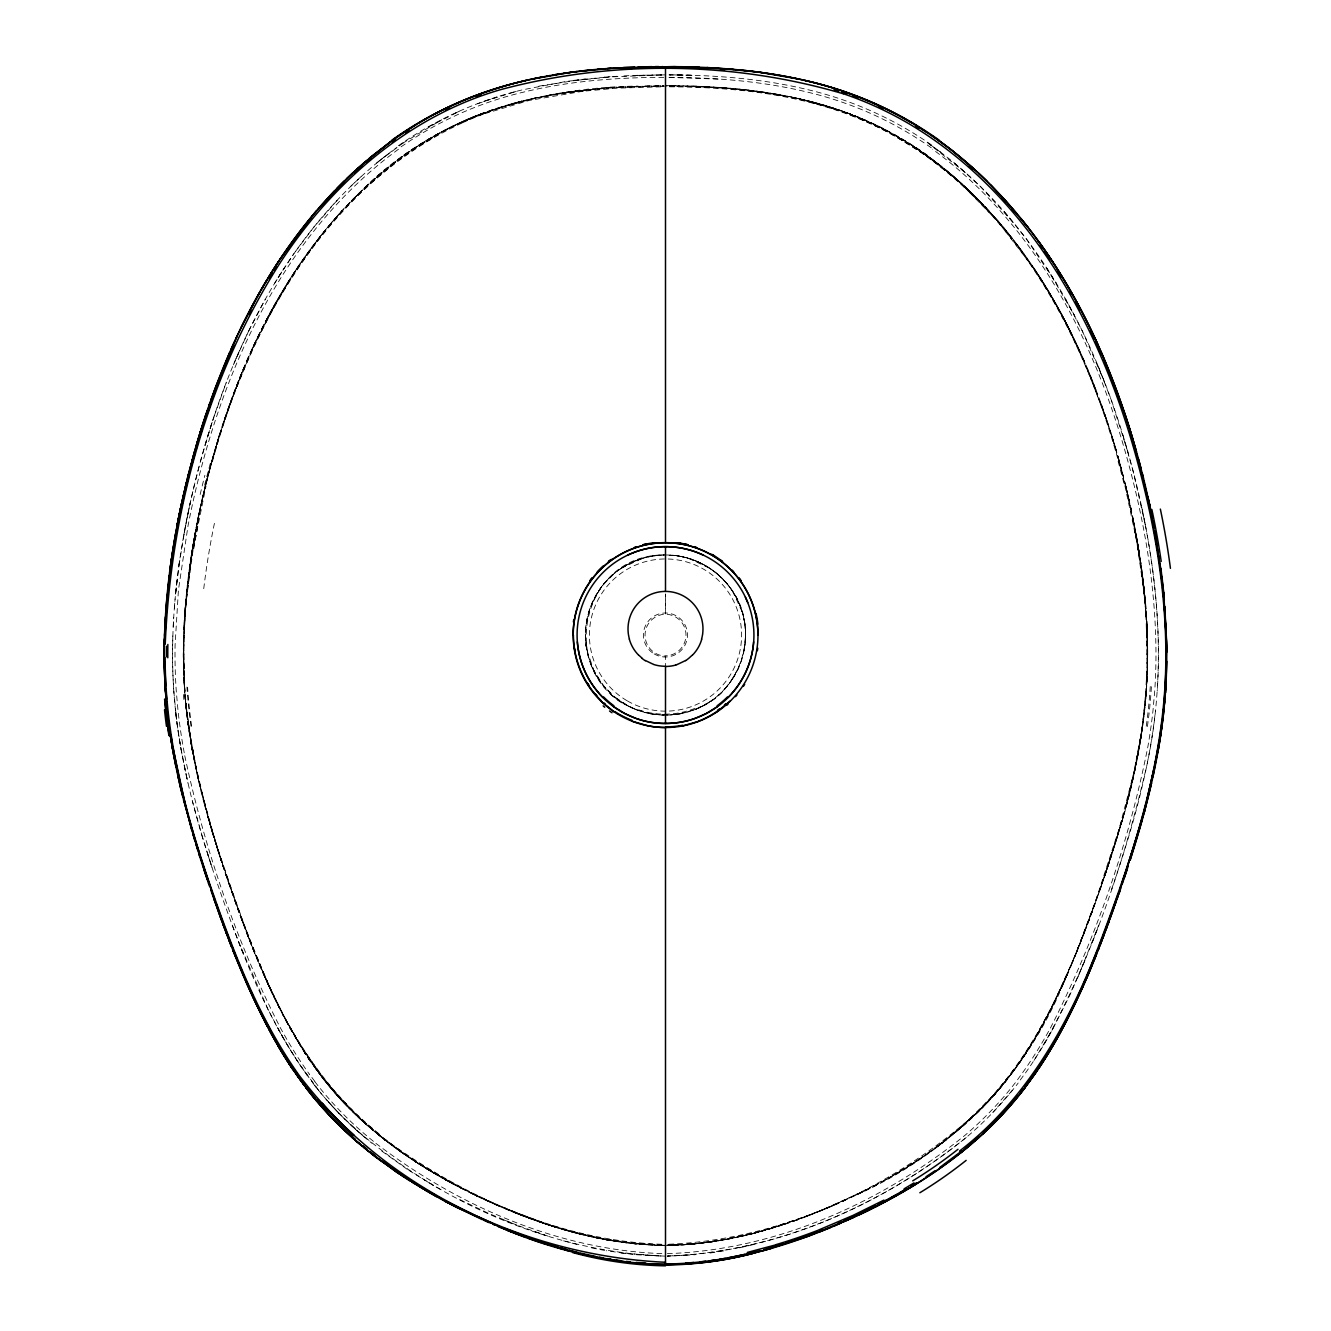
<?xml version="1.0" encoding="UTF-8"?>
<svg xmlns="http://www.w3.org/2000/svg" width="1331" height="1331" viewBox="0 0 1331 1331"><rect width="100%" height="100%" fill="white"/><g stroke="black" fill="none" stroke-linecap="round" stroke-linejoin="round"><path stroke-width="0.75" stroke-dasharray="5 3.75" d="M183.362 658.629C182.996 610.031 188.919 561.532 198.885 514.016M665.5 613.94L665.5 593.892M1143.445 583.078L1137.173 540.22L1125.494 485.016C1139.769 543.214 1148.52 603.059 1147.572 663.088M184.926 695.231L183.362 647.964M183.445 643.422C182.131 698.725 190.666 753.878 205.124 807.152M194.542 484.434C178.287 551.184 169.37 620.179 173.662 688.926M183.329 654.403L185.342 605.538M183.578 637.532L183.661 672.704L183.578 637.532L186.972 589.583L183.562 643.189L183.878 672.305L183.811 637.067L183.878 672.305M1120.968 824.754C1144.826 746.342 1153.844 663.187 1143.296 581.747L1147.139 629.58M1147.389 671.556L1147.422 637.649L1147.655 653.504M172.83 635.919L172.614 645.169A541.767 541.767 0 0 0 173.795 691.122C178.77 762.38 198.984 831.492 222.61 898.541C245.52 963.145 271.291 1027.848 312.901 1082.968M183.611 636.251L183.395 645.335A530.986 530.986 0 0 0 184.56 690.373M635.536 709.34C555.027 678.694 578.918 553.13 665.5 554.96C645.884 555.376 626.302 562.331 611.728 575.674M1147.122 672.305L1146.024 613.225M1147.472 667.896L1146.424 686.813M695.464 709.34C742.598 692.004 761.532 627.001 729.887 587.404M183.861 629.58C186.423 570.7 197.321 512.402 213.243 455.734M1147.156 677.512L1146.64 687.162M1043.87 1044.619C1092.352 957.638 1124.346 861.889 1146.906 765.175C1170.215 656.998 1155.558 544.312 1124.179 439.28A813.657 813.657 0 0 0 1117.158 417.085C1082.685 312.835 1024.155 212.544 933.946 147.242M173.196 626.668L173.696 617.418M183.961 627.167L184.443 618.083M1137.057 759.435C1146.84 711.187 1149.801 661.623 1146.191 612.526M184.244 621.627L186.806 589.916M1146.257 692.802L1146.424 690.373A530.287 530.287 0 0 0 1147.572 645.335L1146.557 618.083M1146.324 691.754L1140.584 739.886M174.328 608.184L175.093 598.933M185.076 608.999L191.448 554.511L203.111 494.966L197.703 519.772M184.676 616.569L190.25 563.512L187.089 589.483M1145.658 700.106L1145.875 697.66M1146.307 691.987C1141.516 756.873 1123.996 819.979 1102.966 881.272M586.821 650.077C582.346 625.869 589.749 599.649 606.121 581.298M732.449 679.043C743.879 661.623 747.772 639.762 744.046 619.348L744.728 623.224M1145.209 704.964L1145.442 702.535M177.006 580.482L175.409 595.539L179.402 562.048M1144.959 707.393L1144.693 709.822A558.787 558.787 0 0 1 1139.669 745.293L1138.072 754.161M186.323 594.724L192.912 545.46M744.262 649.628L745.427 640.444M189.285 569.385L190.233 562.547M744.179 650.077L745.61 635.053A80.11 80.11 0 0 0 669.476 555.044C693.102 556.142 715.912 568.304 729.887 587.404M1142.397 726.393C1134.461 783.077 1117.84 838.114 1098.99 892.02M178.986 565.076L185.591 525.346A849.494 849.494 0 0 1 190.316 502.552M191.265 555.709L194.16 538.406M194.176 541.8L185.575 605.988L190.499 562.98L206.039 485.948M192.346 548.871L194.725 535.212M586.272 623.224L586.954 619.348M196.123 531.136C186.024 583.677 181.349 637.532 185.009 690.989M194.492 536.426L196.189 527.392A838.597 838.597 0 0 1 200.848 504.882M197.654 521.519L195.058 534.929L199.8 510.555L197.654 521.519C207.32 473.586 221.129 426.502 238.748 380.882L235.055 390.931L253.506 347.008L273.537 307.162L260.377 332.667M183.828 534.812L189.335 507.094M1135.376 766.39L1142.497 726.443L1132.498 779.567M1138.255 753.163L1126.309 805.571L1132.764 779.517M197.287 521.769L200.099 508.359M1134.461 771.88L1136.325 763.029M189.801 504.915C219.532 368.82 281.606 231.295 397.054 147.242M201.38 502.519L204.042 491.056M202.695 496.779L208.385 473.62M1126.675 803.342L1135.177 767.521L1141.732 731.201L1135.177 767.521L1116.593 838.663C1148.986 741.051 1155.807 635.902 1136.042 534.995M205.024 486.996L206.122 482.537M1129.37 792.66L1132.598 779.567L1126.142 805.654M195.657 479.925L199.151 466.366M206.355 481.622L219.149 435.853L238.532 380.832M206.738 481.489L212.827 458.03M207.802 475.866L209.3 470.126M1125.876 807.152L1128.189 798.35M208.318 473.886L219.499 434.721M200.365 461.824L208.185 434.804M210.847 464.386L219.149 435.853M212.494 461.341C249.879 324.065 328.391 184.66 462.423 122.868M1107.009 869.309L1123.48 815.953M1105.695 873.236L1122.765 818.482M214.524 451.276C229.281 400.315 248.83 350.602 274.835 304.317M211.829 460.792C243.872 343.964 303.368 228.583 403.343 155.993M1121.65 820.994L1093.35 907.842M1114.38 846.583L1119.055 831.309M205.024 445.303L213.842 417.085A813.723 813.723 0 0 0 206.821 439.28M1109.222 861.889L1118.872 831.409L1099.107 892.003L1106.727 869.442M1110.137 859.843L1112.966 851.091M1109.522 861.756L1087.876 923.481M1104.314 877.345L1107.259 868.594M1111.485 889.624C1127.607 843.089 1141.798 795.705 1150.3 747.14A569.485 569.485 0 0 0 1155.441 710.97M1105.545 873.668L1097.892 895.863M223.658 421.761L230.063 403.16M214.191 416.037L226.42 382.113M1101.652 885.065L1085.963 928.572M1099.273 891.903L1101.885 884.383M1097.692 896.428L1094.315 905.879M1097.326 896.146L1076.18 952.813L1094.797 903.816C1065.832 983.642 1030.427 1065.965 964.958 1122.981C882.12 1192.709 776.372 1240.143 667.397 1244.302M1093.649 907.709L1095.08 903.766M1091.902 912.534L1092.718 910.321M1091.919 911.785L1071.438 965.025M1090.788 915.595L1092.219 911.652M229.148 405.755L243.323 369.07L239.846 377.522M1089.473 919.189L1075.015 956.423L1085.83 928.905L1082.885 936.625M1092.019 942.914L1098.757 925.145L1077.661 977.869M233.224 394.575L246.584 361.383L259.961 332.5M1082.569 936.774L1072.37 962.795M1081.254 940.834L1066.114 977.303L1051.823 1007.617M1077.528 949.868L1054.867 1001.478M233.374 364.894L240.661 348.123M1066.797 975.789L1072.037 962.962L1048.462 1014.155L1066.797 975.789L1060.973 988.683M1063.336 983.559L1071.355 965.208M1084.981 960.516L1069.924 995.006L1053.087 1028.43A461.358 461.358 0 0 1 1034.054 1060.374A398.834 398.834 0 0 1 1026.268 1071.821L1018.099 1082.952M246.851 360.784C267.964 312.153 295.083 265.934 329.256 225.322M1067.761 973.56L1060.158 990.447M1066.464 975.956C1028.979 1073.851 951.332 1152.713 855.883 1195.221L888.908 1177.985M235.986 358.721L248.415 331.552M252.507 348.123L258.114 336.261M591.496 604.407L598.85 590.631M738.372 668.328L730.12 682.387M1056.198 998.766L1043.62 1023.273A438.132 438.132 0 0 1 1017.5 1065.649M248.764 330.82L265.335 299.209M1038.38 1032.623L1054.984 1001.261M1054.651 1001.611L1034.803 1038.762L1023.506 1056.747M1048.113 1014.289C1007.317 1099.539 930.768 1162.113 845.435 1199.763C789.466 1225.186 729.371 1244.768 667.413 1245.317C741.7 1244.352 813.041 1217.915 878.177 1183.891M1050.525 1010.196L1036.383 1036.067L1020.627 1061.023L994.823 1094.348M267.631 318.492L287.33 283.719L274.985 304.999M1048.578 1013.939C1030.909 1047.896 1009.53 1080.256 982.544 1107.558M267.198 318.309C287.679 279.51 312.569 242.924 342.233 210.564L332.916 221.029L335.528 218.068M1041.358 1026.817L1033.122 1041.042M274.569 304.799L298.876 265.485L323.915 231.777M1034.037 1060.374L1053.087 1028.43M282.704 291.689C307.178 250.86 337.042 213.076 372.613 181.349A390.133 390.133 0 0 1 396.721 161.5L417.551 146.892L440.611 132.884L420.912 144.73M274.386 283.669L283.936 268.446M1030.244 1045.733L1018.132 1064.135L1030.394 1045.733M287.396 283.104L320.022 236.619M906.161 1167.769C954.56 1138.038 997.585 1098.691 1027.715 1050.275M278.395 277.164L293.985 253.572M1018.531 1064.068L1024.737 1054.917M1019.546 1062.587L993.408 1095.945M295.366 251.609L313.817 227.135L338.59 198.652M724.962 688.726L732.549 678.893M1014.854 1069.242L1009.53 1076.413M1012.425 1090.189L992.743 1112.55M329.023 225.588C353.713 196.323 382.014 169.969 413.891 148.673M603.309 584.575L615.005 572.862M727.691 685.548C703.3 717.076 654.819 724.28 621.976 702.302M334.863 218.783C366.458 182.796 403.859 151.451 446.517 129.406M978.568 1111.069L994.573 1094.348L961.764 1126.825L934.595 1148.237M346.426 206.072L358.455 193.844M978.934 1111.185L987.02 1102.917M979.749 1110.387L959.052 1129.42M350.918 186.124L363.529 174.294M358.072 194.226C430.445 118.625 535.844 87.297 638.115 86.082M364.544 188.004L402.195 156.825M952.83 1134.162L978.701 1111.135L943.912 1141.432L925.228 1154.875M966.223 1137.489C881.904 1205.187 776.472 1252.538 667.347 1256.115C776.406 1252.005 881.921 1205.47 966.223 1137.489A353.181 353.181 0 0 0 1018.182 1083.035M376.59 163.031L390.116 152.35M934.844 1148.503L959.218 1129.287A342.416 342.416 0 0 0 1009.613 1076.496M945.393 1140.551L931.051 1151.232M946.507 1139.685L933.547 1149.435L938.871 1145.525M378.254 161.667L404.092 142.284M398.485 149.238C284.185 232.526 222.576 368.288 192.729 503.085A846.915 846.915 0 0 0 188.02 525.812L178.437 589.966L175.076 645.202A539.305 539.305 0 0 0 176.258 690.955L178.021 710.704A572.796 572.796 0 0 0 184.793 755.709M709.473 702.019L712.834 699.69M926.942 1154.127L889.374 1177.719M923.697 1156.373L908.64 1166.222M415.006 147.941L420.613 144.297M402.727 143.232L441.726 119.74M709.04 702.302L694.982 709.539L680.074 713.832L665.5 715.163L650.493 713.749L657.947 714.814M899.506 1171.812L914.663 1162.379M621.061 568.404L642.191 558.421L636.018 560.584M900.971 1170.931L885.331 1179.981M886.379 1179.399L896.329 1173.692M702.286 706.212L705.979 704.182M428.665 126.861L459.395 111.238L455.901 112.819M869.359 1188.516L814.871 1213.223M698.758 707.926L702.419 706.145M446.883 129.223L461.84 121.97A332.068 331.635 11.4 0 1 484.351 112.619L521.719 101.139L500.306 107.229M863.337 1191.561L829.512 1207.184L794.174 1220.993M845.518 1200.08L842.09 1201.66M838.646 1203.207L835.186 1204.721M831.725 1206.235L833.456 1205.487M836.5 1204.156L803.525 1217.599M826.135 1208.615L792.045 1221.725M479.526 114.533L497.445 108.16M479.726 115.032C538.157 92.488 601.462 86.399 663.637 86.199M485.466 112.286C453.538 123.966 423.508 140.637 396.405 161.118A390.482 390.482 0 0 0 372.247 180.966M809.248 1215.419L756.973 1232.539L711.819 1241.906M477.546 103.751L497.045 96.963M484.883 113.651L529.189 100.441L584.841 90.941M797.801 1219.695L771.714 1228.347M787.02 1223.455L755.276 1232.988L722.866 1240.126L733.281 1238.129M491.688 110.09L536.376 97.712M484.301 101.256L516.944 91.223L513.566 92.122M772.795 1228.031L751.499 1233.97M509.54 104.45L521.719 101.139L516.162 102.62M742.066 1236.233L753.047 1233.571M739.487 1247.862L754.128 1244.418M528.474 99.476L562.414 92.871L610.862 87.463M667.447 1244.967C707.942 1244.768 747.922 1236.133 786.255 1223.522C747.872 1236 707.942 1244.768 667.447 1245.101M535.578 97.862L524.946 100.324A350.402 350.402 0 0 0 403.077 155.611M617.018 76.266L566.973 81.274L522.368 89.859A361.183 361.183 0 0 0 396.788 146.859M535.228 97.945L587.254 89.576M538.756 86.182L585.39 78.928M680.074 713.832L673.053 714.814M546.292 95.666L557.107 93.736M649.794 556.508L653.654 555.826M709.989 1253.053L724.746 1250.741M715.712 1241.324L694.183 1244.003L667.297 1245.334M726.992 1239.194L696.479 1243.587L667.563 1245.067M562.414 92.871L576.073 90.907M568.52 91.939L617.035 87.064L663.487 85.666M710.937 1242.023L688.327 1244.485M573.728 80.342L610.114 76.716M568.653 92.554L617.118 88.162L663.487 86.765M486.214 1200.429C551.7 1230.31 623.873 1251.39 696.496 1243.77M681.056 1244.934L694.948 1243.919M609.615 87.563L679.209 85.75M604.207 77.148L663.77 74.869M667.48 1256.031L695.181 1254.734M623.923 75.884L637.765 75.301M644.936 85.883L663.786 85.666M665.5 74.869L634.82 75.401L663.52 74.885M667.347 1253.652C775.89 1250.059 880.739 1202.941 964.626 1135.609A350.735 350.735 0 0 0 1016.235 1081.537L1024.238 1070.407A446.467 446.467 0 0 0 1050.858 1027.216C1095.796 938.904 1128.555 843.904 1147.871 746.724A567.106 567.106 0 0 0 1152.979 710.704L1154.726 690.955A538.606 538.606 0 0 0 1155.89 645.202C1154.726 575.591 1141.649 506.595 1121.817 439.995A811.095 811.095 0 0 0 1114.812 417.867C1080.506 314.099 1022.291 214.241 932.515 149.238M663.77 77.348C616.519 77.464 568.969 81.008 522.967 92.255A358.721 358.721 0 0 0 398.219 148.856M668.977 74.885C715.845 75.085 762.996 78.712 808.632 89.859A361.183 361.183 0 0 1 934.212 146.859M668.961 77.348C715.645 77.547 762.596 81.158 808.05 92.255A358.721 358.721 0 0 1 932.781 148.856M665.5 85.65C709.157 85.7 753.03 88.661 795.772 97.945L753.928 90.791L754.927 90.907M669.21 86.216L710.172 87.147L676.647 86.265M669.543 85.7C731.052 86.033 793.675 92.222 851.474 114.533M669.526 86.798C729.272 87.114 789.949 93.004 846.366 113.751A331.951 331.469 -8.5 0 1 868.727 123.018L876.231 126.462A338.257 338.107 -52.8 0 1 912.184 146.626C1020.81 217.619 1084.865 339.022 1118.489 461.291M661.823 1253.619C556.874 1249.809 455.818 1204.771 373.362 1141.432M669.46 77.398L720.72 79.178M661.707 1244.269C566.557 1241.041 475.25 1202.026 397.719 1148.42C334.031 1104.547 290.408 1037.98 260.959 967.554L276.266 1001.028M661.69 1245.284C595.423 1244.319 531.402 1222.291 472.222 1193.824M650.992 1244.668L623.973 1242.372L661.357 1244.918M650.992 1245.001L665.5 1245.35L636.567 1243.969L597.719 1238.129M687.811 86.465C743.23 87.962 799.282 94.934 851.274 115.032M692.902 86.082L744.428 89.659L790.082 96.747M665.5 1256.131C549.869 1252.255 437.35 1201.294 351.201 1125.327M721.385 87.547L732.566 88.462M669.144 555.293C705.513 555.959 738.139 584.791 744.262 620.479M631.327 1243.453L642.673 1244.485M622.276 1242.006L597.236 1237.847L636.584 1243.653M636.567 1243.969C592.029 1239.727 548.771 1226.766 507.56 1209.746M621.011 1253.053L661.79 1256.081L634.904 1254.651L606.254 1250.741M761.748 91.839L768.586 92.871M677.346 555.826L681.206 556.508M775.391 93.985L782.195 95.2M593.975 1237.015L570.849 1231.491L608.067 1239.777M593.925 1237.348L608.134 1240.126M591.513 1247.862L604.507 1250.425M795.422 97.862L806.054 100.324A350.402 350.402 0 0 1 927.923 155.611M802.393 99.459L846.865 112.786M809.281 101.139L815.387 102.737M576.872 1244.418L562.314 1240.492M566.207 1230.044L544.828 1223.555L580.017 1233.754M566.141 1230.376L579.501 1233.97M650.926 713.832L636.018 709.539L625.021 704.182M551.15 1225.818L565.592 1230.21M821.46 104.434L840.177 110.39L794.873 97.762C825.902 104.517 856.266 114.765 884.483 129.423M552.531 1225.918L501.271 1207.084M544.795 1223.721L539.471 1221.908L552.465 1226.234L520.221 1214.837L513.866 1212.325L539.537 1221.592L497.977 1205.304M543.98 1223.455L552.465 1226.234M547.856 1236.083L533.249 1231.158M688.809 558.421L709.939 568.404M518.757 1225.818L544.346 1234.935M529.705 1218.431L477.114 1196.17L428.016 1169.716M845.534 112.286C877.445 124.016 907.526 140.57 934.595 161.118A390.732 390.698 8.9 0 1 958.736 180.999C1049.743 262.523 1100.804 378.836 1128.106 495.881M504.382 1220.094L516.295 1224.869L490.141 1214.022M854.119 115.564C892.602 130.787 927.957 153.414 958.753 180.983M500.423 1206.735L498.742 1206.002M497.894 1205.636L494.533 1204.156M496.297 1204.572L469.577 1192.293L494.616 1203.823C461.375 1189.149 429.297 1171.679 399.583 1150.716L422.127 1165.84L445.552 1179.516L414.623 1160.832M496.796 1205.154C457.465 1187.934 419.564 1166.938 385.607 1140.551M487.978 1213.057L456.716 1198.116M477.929 1196.569L445.669 1179.981L467.364 1191.411M461.641 1188.516L414.773 1161.364M453.455 1184.224C418.849 1165.657 386.023 1143.445 357.473 1116.393M969.101 190.516C939.836 162.498 906.228 138.906 869.343 122.053A331.935 331.369 -6.8 0 0 846.849 112.836M440.428 1189.415L424.473 1180.181M893.983 134.514L898.758 137.243M910.138 144.646L884.35 129.673L857.247 117.161L884.35 129.673L924.163 154.146M621.66 702.103L614.955 697.194L628.714 706.212M321.353 1076.513A344.829 344.829 0 0 0 378.703 1134.877L399.633 1150.999L437.45 1175.323M408.867 1170.382L433.257 1185.355M429.564 1170.664L414.423 1161.131M910.387 144.297L919.322 150.17M416.453 1162.462L384.493 1139.685L404.058 1154.127M912.85 145.878C987.253 194.309 1041.79 268.213 1078.493 348.123M407.17 1169.267L378.969 1149.052M407.186 1155.857L378.004 1134.212L357.64 1116.31L378.004 1134.212L399.866 1150.733L378.503 1134.428M399.633 1150.999L406.97 1156.14M919.105 150.02L958.852 181.066L986.121 207.719M929.238 157.79L919.072 150.503L939.37 165.16L929.238 157.79L934.262 161.517A390.282 390.249 12 0 1 958.387 181.365L978.884 200.565L997.867 221.196M940.884 152.35L926.908 142.284L967.471 174.294M927.657 155.993L966.456 188.004M377.854 1134.328L385.241 1140.268L371.332 1128.888M371.782 1129.27L385.241 1140.268M954.41 163.031L980.082 186.124L1015.603 225.155M715.995 572.862L722.151 578.419M592.628 668.328L603.309 685.548L615.005 697.244M978.884 200.565L958.553 181.182L997.701 221.329L1031.708 265.718A551.3 551.284 -36.7 0 1 1063.369 318.508M965.208 186.839L972.928 194.226M338.257 1112.533L358.505 1132.015M234.489 899.756C264.453 984.008 301.272 1070.956 371.948 1129.42L348.456 1107.558L326.96 1083.434L358.139 1117.042M972.545 193.827L990.414 212.361M979.1 200.382L1005.571 229.914L1024.105 254.021M345.544 1104.547L335.512 1093.6L346.027 1105.063C320.222 1078.276 299.575 1046.915 282.438 1013.989L301.255 1047.064M328.175 1101.586L337.026 1111.252M996.137 218.783L1012.592 238.698M724.879 581.298L727.691 584.575M606.054 688.759L603.392 685.648M998.084 221.029L1007.085 231.777M1004.256 211.679L1026.467 239.048L1056.614 283.669M318.575 1090.189L299.508 1064.218A461.957 461.957 0 0 1 277.946 1028.414M252.474 947.739L270.842 990.447L287.38 1023.273L305.997 1054.468L297.129 1040.31L326.012 1082.236L310.373 1061.023M323.699 1078.792L310.772 1061.09M323.283 1078.775L315.397 1068.211M316.162 1069.259L326.012 1082.236M318.791 1072.853L321.486 1076.43M314.865 1081.471L309.408 1074.134M1017.849 245.536L1042.755 281.756M598.451 678.893L600.897 682.42M732.549 591.23L742.149 611.761M304.832 1052.172L302.703 1048.828M304.433 1052.072L302.303 1048.728M1048.479 291.589L1031.891 265.601C1049.227 291.506 1064.401 318.758 1077.677 346.942L1063.569 318.408M596.404 675.582L598.567 679.06M1040.21 277.73L1056.165 304.317M300.606 1045.484L279.743 1008.748L259.578 965.025M1047.064 268.446L1074.367 315.247M1047.381 289.26L1064.817 320.239L1084.149 360.784M285.649 1019.529C304.766 1055.433 328.541 1089.157 358.472 1116.892C318.076 1079.491 289.509 1031.508 266.999 981.712L285.649 1019.529L269.694 987.386L252.374 946.79M285.283 1019.38L291.073 1029.911M269.245 1011.876L282.422 1036.533M1065.682 299.209L1082.585 331.552L1104.58 382.113M1062.088 315.098L1069.342 329.09M1071.056 332.5L1063.802 318.309A551.849 551.816 -35.5 0 0 1032.157 265.451M1063.386 318.492C1112.466 414.573 1140.966 521.386 1146.906 629.097M245.985 931.068L264.453 976.338L279.743 1008.748M268.03 1009.447L238.998 942.897M268.18 984.657L276.066 1001.361M266.816 981.629L274.436 998.034M594.341 671.856L586.738 649.628L585.573 640.444M268.563 984.208C229.647 893.234 195.59 798.434 185.674 699.424M264.453 976.338L269.344 987.219M1077.91 346.859L1084.416 361.383M1083.517 359.32L1107.342 421.744M256.6 957.854L259.728 965.391M260.76 967.82L240.062 915.212M1087.677 369.07L1097.776 394.575M240.146 915.445L255.169 954.394L246.618 932.682M247.05 933.83L256.001 956.423M1090.555 376.041L1096.361 390.832M249.047 939.004L250.76 943.38M1097.626 364.894L1111.069 399.516L1128.122 452.79M249.296 939.004L218.45 852.389L198.236 779.517M232.243 925.145L243.14 953.395M228.782 883.451L248.997 938.871M242.342 921.385L244.006 925.794M241.443 918.939L242.824 922.666M221.828 862.771L211.945 831.293L243.041 923.265M237.351 907.742L238.698 911.485M239.114 912.6L234.356 899.373M1100.937 403.16L1106.926 420.48A802.776 802.776 0 0 1 1113.864 442.391L1116.476 451.276M226.52 876.846L237.301 907.609M231.245 890.539L232.792 894.964M1101.818 405.739L1106.976 420.746M225.272 873.136L229.697 886.097M226.819 876.979C209.865 827.15 195.457 776.239 188.17 724.014L197.97 777.687L212.128 831.409M226.703 877.362L220.863 859.843M223.991 869.309L211.945 831.293M207.769 854.352L212.111 867.779L202.295 836.633M1111.834 435.836L1112.516 437.966M216.62 846.566L219.648 856.049M1111.501 434.688L1115.561 448.131M212.611 833.539L204.691 805.554M202.578 837.632L192.363 801.029M207.52 815.936L212.012 831.492M1115.428 447.698L1122.665 473.836M1122.815 434.804L1133.047 470.908L1145.409 525.346M1117.757 455.734L1123.763 478.079M208.95 820.977L192.928 754.161A564.494 564.494 0 0 1 186.273 709.822L184.576 690.373M1119.088 460.459L1122.416 472.838M1124.878 482.521L1127.058 491.455M1124.878 485.632L1136.674 540.952L1144.727 597.386M1125.577 485.266L1128.538 497.711M1128.106 495.931L1129.137 500.406M1128.172 496.197L1129.453 501.804M184.111 765.175L188.004 783.144M198.618 781.164L191.331 745.293L185.092 697.111M1130.152 504.882L1131.134 509.374M1130.701 507.41L1133.08 518.641M1134.295 524.763L1133.879 522.684L1137.473 542.05M197.97 777.687L188.603 726.393L184.893 691.671M1133.03 518.375L1134.811 527.392M186.922 778.336L180.7 747.14A568.903 568.903 0 0 1 175.559 710.97A575.258 575.258 0 0 0 182.364 756.158M184.759 755.709C204.741 849.66 236.369 941.666 280.076 1027.249A441.077 441.077 0 0 0 309.341 1074.184M1141.665 507.094C1151.332 552.498 1157.654 598.717 1158.386 645.169A541.068 541.068 0 0 1 1157.205 691.122M192.945 754.244L185.791 704.898M1140.417 562.397L1132.797 519.157L1140.201 562.597L1145.425 605.938L1140.417 562.397L1144.044 589.583L1146.623 621.278L1147.522 653.155L1147.189 637.067M190.416 739.886L192.745 753.163M1136.258 535.212L1139.452 553.862M1138.088 545.46L1140.917 563.579M1138.621 548.871L1139.719 555.709M188.852 727.109L190.766 740.685L186.922 713.449M1140.75 562.547L1146.756 621.627M188.453 727.059L186.041 707.393M188.603 726.393L185.209 696.962L183.695 669.975M1143.296 581.747L1145.924 608.999M186.689 713.349L185.525 702.069L185.791 704.964M173.812 691.122L176.374 717.958M663.504 554.977A80.11 80.11 0 0 0 585.39 635.053L586.738 649.628M185.558 702.535L185.125 697.677M185.275 699.241L183.545 669.327M184.576 686.813L184.061 677.13M184.36 687.162L183.844 677.512M665.5 594.874L665.5 612.992M665.5 668.345L665.5 656.083A20.947 20.947 0 0 1 645.036 635.12A20.947 20.947 0 0 1 665.5 614.19A20.897 20.88 0 0 1 685.997 634.97A20.897 20.88 0 0 1 665.5 655.85M1150.25 686.463A336.676 220.014 -79.7 0 1 1146.174 726.743M851.191 115.265A336.543 336.111 26.5 0 1 909.938 144.963M1151.398 686.729A336.394 220.796 -79.8 0 1 1147.339 726.976M851.374 114.749A336.893 336.444 25.9 0 1 910.238 144.53M420.829 144.597A336.344 336.344 0 0 1 479.659 114.865M203.743 588.701A579.451 420.08 -71.9 0 1 214.424 523.316M190.982 726.194A337.858 214.058 79.9 0 1 186.939 687.046M310.522 1061.256A400.781 398.318 -14.7 0 1 304.599 1052.322M379.036 1133.779A333 317.976 34.8 0 1 324.132 1078.476M420.529 144.147A336.61 336.593 -22.4 0 1 479.459 114.35M200.166 494.5A685.149 526.444 -70.9 0 1 204.874 475.283M193.727 548.904A591.813 429.447 -71.7 0 1 198.652 521.902M191.631 726.244A337.725 213.193 80 0 1 187.604 687.462M310.106 1061.19A403.193 400.581 -15.8 0 1 304.183 1052.222M378.553 1134.245A331.752 316.246 34.6 0 1 323.483 1078.626M316.079 1069.309A432.758 432.758 0 0 1 287.463 1023.223M364.827 1137.423A353.114 353.114 0 0 1 312.802 1083.035A355.61 355.61 0 0 0 371.898 1143.246M307.345 1075.631A443.473 443.473 0 0 1 277.996 1028.397M1118.107 461.358A598.834 393.81 70.3 0 1 1124.495 485.682M183.844 699.49A397.919 315.414 79.9 0 1 183.179 691.005M205.34 485.865A598.168 393.477 -70.3 0 1 211.812 461.208M462.406 122.818A332.068 331.702 13.6 0 1 484.867 113.601M204.641 485.233A603.226 403.875 -70.5 0 1 211.063 460.642M1118.689 460.842A603.825 403.959 70.5 0 1 1125.028 485.066M585.39 635.053A80.093 80.076 71.6 0 0 590.681 663.67A80.01 79.843 42.2 0 0 608.949 691.654M373.445 1141.332A353.131 353.131 0 0 1 314.748 1081.554M722.334 691.904A78.413 76.965 -44 0 1 709.173 702.518M695.048 708.325A79.527 77.864 -11.4 0 1 635.785 708.741M621.61 702.868A78.429 77.381 47.3 0 1 608.417 692.203M192.679 548.538L190.549 562.164L194.326 538.256L192.679 548.538M354.113 198.186L351.9 200.382L361.899 190.516L354.113 198.186M464.885 120.639L459.944 122.835L473.636 116.878L464.885 120.639M473.836 117.378L465.001 120.888L490.274 110.906L473.836 117.378M679.376 74.969L669.46 74.902L693.251 75.301L679.376 74.969M222.011 862.604L209.3 820.778L222.011 862.604M654.203 653.937A22.028 22.011 0 0 0 687.462 635.27A22.028 22.011 0 0 0 654.669 615.804A22.028 22.011 0 0 0 654.203 653.937M625.454 704.432A80.11 80.11 0 0 0 745.61 635.053A80.11 80.11 0 0 0 625.454 565.692A80.11 80.11 0 0 0 625.454 704.432M627.45 700.955A76.1 76.1 0 0 0 741.6 635.053A76.1 76.1 0 0 0 627.45 569.152A76.1 76.1 0 0 0 627.45 700.955"/><path stroke-width="1.5" d="M665.5 67.216L662.073 66.55M164.295 645.984L164.428 638.913M1166.721 661.307L1165.74 687.811M165.227 644.137C170.817 511.753 207.187 378.586 278.096 266C330.055 184.942 407.07 116.579 500.872 89.56C612.177 59.828 732.915 61.276 843.255 93.752M1166.139 664.269L1165.241 686.929M164.861 641.725L165.759 619.364M164.528 635.369L169.187 575.824M165.377 616.918L164.295 645.036A550.086 550.086 0 0 0 165.51 691.704L167.307 711.869A577.238 577.238 0 0 0 172.514 748.554M1165.673 688.826L1165.407 692.902L1166.622 641.159L1163.643 592.378M166.142 613.292L167.074 601.179M1165.307 694.216L1165.49 691.704A549.387 549.387 0 0 0 1166.671 645.036L1163.294 588.851L1154.959 531.119M1165.324 693.933L1164.159 707.46M753.662 641.808L753.346 645.186A88.395 88.279 -47.4 0 1 732.133 693.035M1164.775 694.283L1164.076 702.701M1164.908 699.141L1165.091 697.061M166.026 607.552L171.183 560.867L178.005 520.82M1165.174 695.963L1160.882 733.714L1152.896 777.021M167.44 597.153L168.455 587.187M1164.459 704.315L1164.692 701.786M1164.209 706.828L1163.693 711.869A577.82 577.82 0 0 1 1158.486 748.554M1162.712 715.878L1163.46 709.007M1163.943 709.539C1158.619 760.8 1145.875 810.995 1130.169 859.976M169.087 581.248L169.586 577.288M170.085 573.328L171.133 565.425M169.619 572.33C176.308 520.97 187.987 470.292 203.809 420.995M702.652 633.855L702.668 633.689A37.484 37.484 0 0 0 665.5 591.413L665.5 546.642M1161.397 726.144L1161.863 722.733M171.549 558.355C165.061 602.577 162.449 647.465 165.543 692.087M171.699 561.482L172.265 557.539M702.585 634.305L702.385 635.519A37.451 37.401 -78.3 0 1 701.537 639.13M1159.933 736.376L1160.948 729.554M172.065 554.894L174.794 538.123M172.88 553.613L173.812 547.707M1159.401 739.77L1155.175 763.378M174.128 545.727L176.191 533.947M175.076 536.543L176.208 530.254M1158.502 748.554L1144.327 812.093L1119.354 892.352M176.79 527.109L179.918 511.403M176.94 530.037L178.421 522.201M178.321 519.256L178.62 517.676M178.936 516.112L186.456 482.471M179.618 516.328L180.417 512.418M1154.06 768.702L1146.79 800.413M180.234 509.84L180.9 506.695M181.249 505.131L182.63 498.859M180.833 510.472L182.963 500.722M182.979 497.295L184.427 490.956M183.395 498.776L184.294 494.882M1151.531 783.127L1144.028 813.241M185.192 487.745L185.957 484.551M185.192 491.006L187.055 483.253M186.34 482.953L187.921 476.565M187.538 481.323L188.503 477.446M187.588 477.912L194.875 450.527M188.32 474.967L189.135 471.773M189.551 470.192L190.383 466.998M1144.078 810.845L1146.34 802.16M190.799 465.401L191.215 463.82M191.647 462.223L192.513 459.045M191.514 465.867L192.546 462.007M1143.628 812.576L1137.406 834.62M193.378 455.851L196.522 444.737M193.078 460.077L195.224 452.374M1142.397 819.197L1130.069 860.325M195.773 450.46L197.454 444.687M196.173 445.968C220.746 361.134 258.746 278.661 316.312 211.047M196.988 443.156L199.201 435.736M1133.213 848.496L1136.824 836.617M200.232 432.359L215.323 387.887L229.564 352.648M1129.503 860.275L1132.598 850.459M199.733 437.001L201.58 431.227M1128.987 861.889L1126.908 868.278M1128.189 866.132L1124.362 877.695M205.007 417.335L207.436 410.031M1126.375 869.875L1121.584 884.183M1127.058 869.576L1122.249 883.9M1119.953 888.925L1121.035 885.764M206.505 415.804L212.461 398.535M1120.619 888.659C1099.023 950.8 1075.415 1013.141 1038.829 1068.211M208.684 406.388L209.949 402.761M1118.639 894.399L1119.537 891.803M1117.208 896.844L1118.306 893.683M1116.825 899.573L1117.741 896.978M1116.659 898.425L1112.2 911.036M1114.679 905.662L1115.91 902.168M211.23 399.134L236.951 336.277M1113.897 907.875L1109.755 919.338M1111.635 912.617L1108.207 922.05M1108.207 923.564L1109.039 921.318M1108.623 922.466L1106.311 928.722M1105.296 929.92L1107.625 923.631M213.16 396.638L215.306 390.915M216.72 387.105L218.866 381.398M1106.56 928.04L1098.025 950.367M1102.933 936.209L1104.697 931.484M1102.767 938.122L1103.965 934.994M1102.334 937.773L1098.691 947.19M1100.371 944.394L1101.569 941.25M1097.925 950.65L1099.156 947.522M1098.092 948.753L1086.578 976.804M1096.677 953.778L1094.165 960.034M1096.262 954.826C1070.141 1020.96 1035.634 1086.196 982.245 1134.411M219.565 379.485L221.861 373.828M223.408 370.035L229.697 354.994M1091.52 966.506L1086.046 979.416M231.344 351.251L233.807 345.644M1081.554 988.284L1085.88 978.435M231.112 349.121L234.273 342.084M1083.234 985.855L1060.391 1032.423A463.338 463.338 0 0 1 1035.801 1072.786M1077.811 996.453L1080.805 989.915M235.886 338.573L242.675 324.348M1072.403 1007.85L1077.062 998.084M240.928 327.925L260.161 291.456M243.29 323.117L250.844 308.376M1068.377 1015.936L1071.605 1009.464M248.997 314.316L250.877 310.672M1067.562 1017.55L1060.607 1030.776M251.492 307.162L255.436 299.874M1059.626 1032.573L1057.663 1036.134M256.101 298.676C284.851 246.801 321.553 198.901 366.824 160.369M1056.648 1037.914L1052.255 1045.55M260.843 290.258L266.416 280.791M1048.196 1052.339L1051.457 1046.915M268.962 278.761L272.056 273.637M268.063 278.063L276.565 264.536M1045.7 1056.381L1047.364 1053.686M1044.868 1057.729L1037.93 1068.394M274.186 270.26L276.366 266.899M277.43 263.205L279.177 260.527M280.076 259.196L314.682 212.96L352.266 173.363M1035.219 1072.337L1037.015 1069.708M1035.751 1072.753L1024.704 1088.009M287.529 250.295L289.825 247.017M1035.235 1073.501L1019.995 1094.065M1034.32 1073.651L1025.552 1085.747M298.111 235.67L301.738 230.879M1022.99 1089.091L1020.395 1092.418M318.525 208.451L334.58 190.799M731.9 693.451L728.024 697.577M692.303 655.102L689.142 657.98A35.87 34.423 -32.1 0 1 685.648 660.625M336.959 188.353L344.163 181.099M730.403 700.855L716.56 712.102M346.609 178.72L371.299 156.609L392.196 140.487M354.562 172.78L362.049 166.009M983.859 1132.931C947.289 1166.788 904.514 1193.391 859.576 1214.621M978.951 1136.325L966.239 1147.272M356.725 169.253L390.898 141.419M974.974 1140.917L978.634 1137.689M366.641 162.049L371.282 158.139M971.297 1144.094L960.017 1153.361M369.419 158.173L394.708 138.69L416.32 124.482M959.518 1151.049C1028.081 1098.474 1070.939 1020.178 1100.754 940.551C1130.934 860.558 1158.403 778.202 1164.575 692.386C1169.899 615.504 1158.053 538.406 1138.138 464.269C1102.65 330.87 1031.542 196.589 909.439 124.016A355.593 355.46 -85.5 0 0 843.272 93.686M961.914 1150.816L939.669 1167.537M392.113 141.984L395.407 139.622M393.66 139.439C437.832 107.478 489.542 86.798 543.015 76.849M717.592 706.511L706.162 713.582L695.381 718.274M935.094 1170.698L926.01 1176.77M405.506 132.734L408.916 130.521M910.77 1186.403L916.893 1182.593M685.581 660.542L677.429 664.419M914.031 1182.893L904.115 1188.866M914.83 1184.856L874.883 1207.134M419.232 122.735C478.544 86.881 547.956 71.824 616.503 67.964M899.906 1192.776L906.112 1189.132M890.506 1198.033L896.778 1194.523M877.844 1204.771L887.344 1199.73M883.967 1200.096L853.238 1215.303L817.617 1230.443A551.883 551.101 38.2 0 1 775.857 1244.685M876.231 1205.57L856.948 1214.987M869.709 1209.729L834.67 1225.751M445.253 110.007L449.811 107.811M854.419 1217.016L807.9 1236.349L763.595 1250.541M843.937 1220.91L855.334 1215.769M844.153 1221.658C889.807 1201.51 933.547 1176.255 971.63 1143.811A361.516 361.516 0 0 0 1024.803 1088.076M838.014 1223.505L840.976 1222.207M841.192 1222.956C776.639 1251.057 705.946 1269.957 635.053 1263.019M831.526 1227.066L818.848 1232.19M820.079 1230.892L823.09 1229.694M699.008 721.202L682.886 725.844M812.775 1233.704L818.249 1231.608M476.265 96.631L480.99 94.867M810.962 1234.419L794.324 1240.359M695.065 718.391C677.296 724.829 654.852 725.362 636.318 718.524M786.854 1242.838L792.477 1241.008M677.13 664.535L675.765 664.951M783.11 1244.069L764.144 1249.643M775.906 1244.834L747.29 1252.438M772.246 1248.112L753.063 1253.27M760.3 1250.641L746.774 1253.985M525.945 80.459L520.388 81.773A369.502 369.502 0 0 0 391.93 140.104M754.66 1252.87C671.09 1275.996 581.93 1261.988 503.201 1228.613M744.844 1254.451L727.342 1257.978M531.502 79.211L571.997 72.173L610.846 68.33M546.375 76.216L549.77 75.617M553.164 75.018L559.952 73.92M719.489 1259.292L725.395 1258.344M563.346 73.405L576.905 71.558M711.603 1260.457L715.562 1259.925M580.299 71.142L593.859 69.711M699.69 1261.888L705.663 1261.256M597.27 69.395L604.058 68.829M685.681 1263.086L693.701 1262.47M607.418 68.563L672.504 66.583L734.013 69.412M614.256 68.097L634.687 67.082M623.49 67.565L682.387 66.7M628.265 68.547L632.408 68.363M638.098 66.966L651.774 66.65M655.201 66.6L658.629 66.583M665.5 1262.27C525.329 1256.081 383.827 1187.967 298.876 1074.999C258.78 1018.331 233.757 952.896 211.063 887.794C185.375 813.74 165.094 736.459 165.144 657.547M673.769 66.583L699.324 67.199M690.356 66.899L707.809 67.582M699.274 68.38L702.668 68.547M706.977 67.548C754.511 69.927 802.194 76.849 847.248 92.621A356.259 356.142 21.7 0 1 915.062 124.715L937.473 139.522A413.758 413.691 18.7 0 1 988.251 182.613L1006.053 201.197L1028.014 227.401M715.296 68.014L759.003 72.173L799.498 79.211M721.319 69.611L724.713 69.844M636.035 1262.387L645.801 1263.119M626.302 1261.372L630.195 1261.771M740.335 70.011C775.607 73.538 810.695 80.159 844.287 91.589M676.63 542.682L680.856 543.281M627.467 1262.237L587.919 1255.582L542.466 1243.087M616.636 1260.108L620.512 1260.607M607.036 1258.577L610.879 1259.193M599.399 1257.179L603.226 1257.878M595.606 1256.431L580.432 1253.103M805.055 80.459L810.612 81.773A369.502 369.502 0 0 1 939.07 140.104M569.102 1250.258L578.519 1252.654M569.635 1251.14L564.86 1249.842M559.752 1247.646L567.222 1249.726M563.129 1249.36L514.016 1232.905M557.889 1247.097L543.131 1242.522M833.955 89.493L838.813 91.04M653.87 664.535L655.235 664.951A37.401 37.201 8.4 0 0 665.5 666.249L665.5 723.482M540.752 1242.522L528.84 1238.429M653.571 664.419L645.419 660.542M842.041 92.105L846.865 93.752M535.827 1240.059L541.284 1241.923M635.619 718.274L624.838 713.582L613.408 706.511M532.167 1238.828L504.15 1228.18M525.446 1237.198L510.206 1231.425M631.992 721.202L648.114 725.844A92.155 91.922 0 0 0 665.5 727.508L665.5 1264.317M507.311 1230.26L510.655 1231.591M508.475 1230.742L456.333 1207.25L411.928 1182.227M503.967 1228.912L444.621 1201.161M501.454 1227.897L497.977 1226.45M492.786 1224.237L494.516 1224.969M489.326 1222.74L484.151 1220.46M478.944 1217.249L485.882 1220.377M482.438 1219.695L449.479 1203.74M703.201 555.077L698.043 552.847A88.395 88.395 0 0 0 632.94 552.831M472.039 1214.038L446.417 1201.244M447.998 1202.958L424.722 1190.014M436.385 1196.685L396.538 1172.145L363.845 1147.572M428.016 1190.995L436.335 1195.754M423.291 1189.165L378.22 1158.968M423.075 1188.067L426.353 1190.047M910.92 122.219L926.443 131.952M915.844 126.595L918.689 128.358M408.351 1178.983L416.487 1184.108M410.514 1181.329L400.881 1175.073M400.265 1173.676L406.737 1177.952M614.44 712.102L600.597 700.855M399.516 1174.158L374.427 1156.057L351.783 1137.173M392.262 1168.185L398.651 1172.594M931.5 135.363L951.149 149.738L974.292 169.253M382.796 1161.381L389.101 1165.939M938.804 140.487C1009.846 191.797 1062.221 265.385 1097.925 344.696M376.923 1157.97L370.467 1152.945M370.451 1151.864L375.026 1155.508M369.186 1151.931L366.557 1149.801M641.858 657.98L638.764 655.151M362.881 1145.692L367.389 1149.452M362.514 1146.457L355.876 1140.783M352.515 1136.757L355.46 1139.336M354.562 1139.635L331.968 1118.007L311.304 1094.431M978.751 173.346L986.887 181.149M602.976 697.577L599.1 693.451M990.88 185.125L1017.317 214.175M1001.727 198.103L1005.188 201.879M1011.959 209.583L1014.172 212.161M317.394 1100.72L306.296 1086.861M316.495 1100.77L302.836 1083.417M1020.894 218.484C1076.313 286.265 1112.766 367.822 1136.458 451.658M308.26 1090.555L292.604 1068.843M306.296 1088.009L290.108 1065.083L275.267 1040.759M303.485 1083.118L305.348 1085.63M301.804 1082.003L299.774 1079.175M1038.263 241.011C1087.677 308.975 1120.02 387.953 1141.133 468.928M1040.326 245.736L1042.306 248.498M301.621 1080.606L288.76 1061.805M298.76 1077.761L295.748 1073.468M1044.236 251.293L1046.166 254.088M294.75 1072.021L292.787 1069.126M1047.148 255.485L1049.976 259.711M287.646 1060.075L282.205 1051.34M1057.363 271.091L1060.957 276.831M278.695 1046.698L269.012 1029.445M277.364 1043.188L274.901 1038.895M1069.592 291.373L1071.355 294.5M274.036 1038.596C248.048 992.26 229.082 942.415 211.646 892.352M273.687 1036.733L258.347 1007.301M1075.714 302.337L1079.973 310.239M267.448 1026.55L264.403 1020.711M262.906 1017.766L247.333 984.857L232.942 950.267M1090.422 331.02L1094.248 339.089M745.393 597.17L747.723 602.51M254.038 998.25L257.465 1005.504M253.173 996.437L245.02 978.185M1095.729 342.35L1097.942 347.225M1098.674 348.838L1100.804 353.747M1101.669 353.164L1125.044 414.457A821.959 821.959 0 0 1 1132.149 436.884L1149.801 505.347L1161.364 572.214M244.239 976.355L238.099 961.681M234.073 951.665L237.351 959.851M232.975 950.367L253.539 998.516L270.609 1032.423A470.276 470.276 0 0 0 292.57 1068.876M231.511 945.126L233.424 950.035M231.644 946.973L229.065 940.302M231.245 945.925L226.12 932.515M1112.25 381.664L1114.147 386.606M230.862 943.496L224.656 927.091M226.503 933.563L222.726 923.398M224.44 928.04L219.548 914.696M224.041 925.461L219.249 912.301M1114.779 388.253L1117.824 396.522M221.478 920.004L217.785 909.805M215.738 902.435L218.667 910.67M217.985 910.371L192.662 833.422M214.191 899.673L215.389 903.034M212.86 894.182L215.156 900.771M210.714 889.657L211.862 892.968M210.265 886.646L212.211 892.286M208.468 883.085L209.583 886.363M209.616 884.766L203.31 865.849M208.95 884.466L202.645 865.549M207.37 879.841L204.175 870.274M203.077 866.93L198.785 853.554M200.865 858.245L202.695 863.952M199.833 856.865L183.428 799.648M200.249 856.332L194.343 837.182M197.737 850.193L195.674 843.488M1129.57 431.543L1131.117 436.568M194.659 840.144L180.4 787.203L170.368 735.494M1132.132 439.929L1134.112 446.634M191.531 827.516L193.777 835.252M1134.611 448.314L1135.393 451.026M191.681 830.062L177.872 775.94M1136.158 453.755L1136.924 456.466M188.786 817.783L190.982 825.569M1138.554 459.228L1143.479 478.178M186.074 807.701L188.337 816.103M1141.299 472.788L1141.998 475.516M185.641 806.004L172.897 747.506M1142.181 473.037L1144.244 481.273M1142.697 478.245L1143.379 480.973M182.58 796.254L179.352 782.611M1144.427 481.972L1145.242 485.399M1145.342 485.765L1150.833 510.222M1145.375 489.159L1146.024 491.904M1146.657 494.633L1148.819 504.216M1147.987 497.178L1150.234 507.344M178.587 779.184L174.977 761.981M1149.418 506.961L1150.017 509.706M1150.949 510.738L1152.347 517.526M175.958 766.839L172.498 748.554M1153.012 520.92L1154.326 527.725M174.66 760.35L173.446 753.828M172.847 750.568L169.02 726.027M170.884 735.228L172.298 744.012M628.432 634.388L628.615 635.519A37.451 37.451 79.8 0 0 629.43 639.146M628.348 633.822L628.332 633.756A37.484 37.484 0 0 1 665.5 591.413M1160.183 567.439L1160.965 573.411M1160.848 568.304L1162.362 580.333M1161.214 575.408L1162.163 583.394M1162.213 579.101L1164.342 599.848M1162.595 587.387L1163.61 597.386M167.074 709.589L166.724 706.262M166.575 704.615L166.275 701.304M166.625 699.141L166.092 692.336M166.142 699.773L165.859 696.346M1164.126 603.409L1164.875 613.508M577.338 641.875L577.654 645.186A88.395 88.279 47.4 0 0 598.867 693.035M165.826 695.93L165.909 696.895M165.693 694L165.759 694.965M165.726 694.682L165.177 686.43M1164.908 606.786L1166.771 652.157M165.726 685.981L164.878 666.365M165.077 684.766L164.279 661.623M1165.274 619.63L1166.106 640.128M164.262 659.976L164.245 656.665M665.5 66.7L665.5 542.632A92.405 92.371 0 0 0 573.095 635.053M359.42 1143.745A361.433 361.433 0 0 1 306.197 1088.076A363.912 363.912 0 0 0 366.641 1149.685M198.851 436.884A822.026 822.026 0 0 1 205.956 414.457M168.887 735.461A363.912 243.806 79.5 0 1 164.578 699.058M353.979 1135.127A348.739 333.199 36.2 0 1 322.318 1103.216M169.22 735.627A366.574 246.152 79.7 0 1 164.944 699.74M353.114 1135.709A345.744 328.607 35.9 0 1 317.943 1099.589M853.271 96.048A355.776 355.726 23.2 0 1 858.046 97.862M878.477 106.53A355.776 355.726 23.2 0 1 883.118 108.709M969.317 166.325A415.888 415.888 4.2 0 1 973.028 169.653M1151.847 509.474A601.429 450.261 71.9 0 1 1161.198 561.432M1018.099 1095.979A344.064 331.735 -34.6 0 1 987.469 1129.004M1018.265 1095.413A341.501 326.494 -34.9 0 1 983.459 1132.515M1160.349 509.074A617.651 476.215 70.7 0 1 1170.431 568.337M757.755 648.13A92.771 92.771 0 0 1 757.372 650.709M744.678 684.317A92.771 92.771 0 0 1 743.347 686.397M736.941 694.998A92.771 92.771 0 0 1 735.527 696.645M727.924 704.349A92.771 92.771 0 0 1 727.109 705.064M725.894 703.666A91.307 87.646 -45.4 0 1 724.397 704.964M719.755 708.624A91.307 87.646 -45.4 0 1 717.359 710.355M684.65 544.046A93.037 92.987 1.4 0 1 687.944 544.812M694.416 546.675A93.037 92.987 1.4 0 1 696.546 547.39M712.534 554.827A93.037 92.987 1.4 0 1 714.564 556.042M720.454 560.018A93.037 92.987 1.4 0 1 722.35 561.449M732.133 570.134A93.037 92.987 1.4 0 1 733.78 571.881M739.187 578.286A93.037 92.987 1.4 0 1 740.635 580.2M755.975 613.341A93.037 92.987 1.4 0 1 757.905 624.106M612.01 712.75A91.307 90.558 57.4 0 1 609.531 711.004M604.723 707.227A91.307 90.558 57.4 0 1 603.176 705.896M605.039 703.766A92.771 91.024 47.4 0 1 604.241 703.051M596.787 695.497A92.771 91.024 47.4 0 1 595.406 693.884M589.084 685.465A92.771 91.024 47.4 0 1 587.753 683.419M574.859 650.51A92.771 91.024 47.4 0 1 574.426 647.964M573.395 621.943A93.02 92.987 0 0 1 573.728 619.78M590.365 580.2A93.02 92.987 0 0 1 591.796 578.286M597.203 571.881A93.02 92.987 0 0 1 603.159 565.991M608.633 561.432A93.02 92.987 0 0 1 610.53 560.002M634.438 547.374A93.02 92.987 0 0 1 636.567 546.642M643.056 544.778A93.02 92.987 0 0 1 653.837 542.765M589.783 580.981A93.037 93.037 0 0 1 592.079 577.904M608.35 561.632A93.037 93.037 0 0 1 611.428 559.336M643.339 544.695A93.037 93.037 0 0 1 646.816 543.913M677.296 542.765A93.037 93.037 0 0 1 687.661 544.695M711.569 554.212A93.037 93.037 0 0 1 722.65 561.632M738.921 577.904A93.037 93.037 0 0 1 741.217 580.981M665.5 542.649A92.405 92.371 0 0 1 757.905 635.053M716.377 711.835A92.388 91.623 -55.6 0 1 698.941 721.036M682.77 725.262A92.155 91.323 -8.3 0 1 665.5 726.909M632.292 720.437A92.388 91.14 5.7 0 1 614.789 711.553M600.963 700.472A92.371 91.772 49.1 0 1 573.378 635.053M747.589 1253.636A361.899 358.605 0.1 0 1 665.517 1264.017M665.483 1265.831A371.482 367.489 0 0 1 572.496 1252.504M753.08 1253.353A366.923 362.082 0.4 0 1 665.517 1265.099M292.62 1069.242A440.894 428.732 82.5 0 1 278.528 1046.798M166.475 726.31A459.594 386.722 79.1 0 1 164.512 709.756M166.375 656.815A499.691 416.586 79 0 1 166.425 646.201M904.647 1189.781A479.509 420.23 -28.7 0 1 884.466 1201.044M957.987 1149.302A407.802 352.382 -28.8 0 1 912.733 1180.863M844.17 91.922A356.425 355.81 -4.8 0 1 910.787 122.419M966.14 1160.382A410.913 370.65 -27 0 1 919.854 1192.759M818.632 1231.641A557.639 556.258 -61.2 0 1 776.871 1246.282M167.789 657.78A467.747 377.022 79.6 0 1 167.856 644.454M177.422 523.782A857.813 857.813 0 0 1 182.197 500.755M174.195 757.705A583.56 583.56 0 0 1 167.29 711.869M303.352 1084.316A445.885 445.885 0 0 1 270.709 1032.374M727.408 696.962A86.565 83.82 -44.5 0 1 717.093 705.813M613.924 705.813A86.565 83.82 44.5 0 1 603.592 696.962M627.816 555.077A88.428 88.412 -50.5 0 1 632.957 552.847M675.782 665.034A37.384 37.384 0 0 1 665.5 666.465M701.753 639.196A37.368 37.301 25.7 0 1 692.719 654.885M638.314 654.852A37.368 37.285 77.2 0 1 629.313 639.179M645.285 660.725A35.87 34.539 31.6 0 1 641.725 658.146M617.601 714.048A92.371 92.371 0 0 0 757.955 637.25A92.371 92.371 0 0 0 621.244 554.095A92.371 92.371 0 0 0 617.601 714.048M621.294 711.636A88.428 88.428 0 0 0 753.928 635.053A88.428 88.428 0 0 0 621.294 558.488A88.428 88.428 0 0 0 621.294 711.636"/></g></svg>
